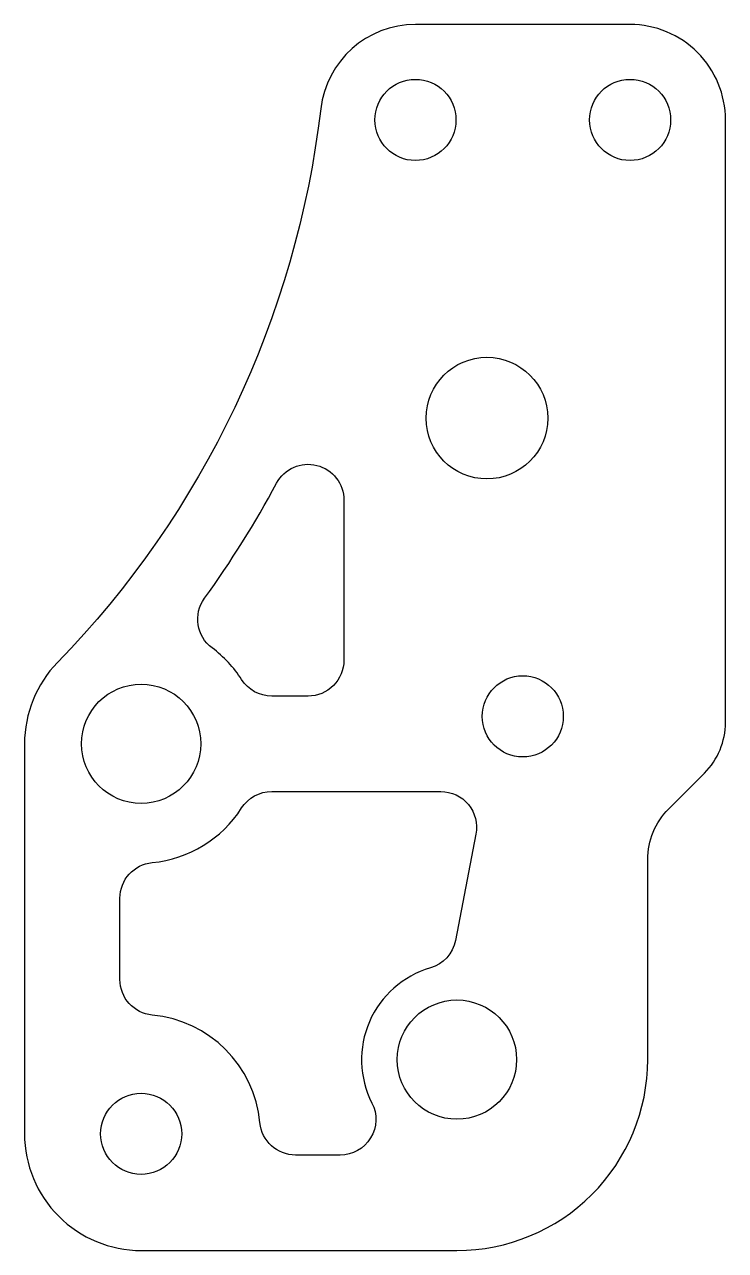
# Model space of a CAD drawing. Header units: millimetres. Extents: x -4.9 to 24.5, y -30.9 to 20.5.
import ezdxf

# ---------------------------------------------------------------- set-up
doc = ezdxf.new("R2010")
doc.units = ezdxf.units.MM
doc.layers.get('0').update_dxf_attribs({"linetype": 'CONTINUOUS'})

msp = doc.modelspace()

# ---------------------------------------------------------------- linework, layer by layer
for points in [[(20.5, 20.5), (11.5, 20.5, 0.380406), (7.527, 16.966, -0.16499), (-3.508, -6.243, 0.195136), (-4.89, -9.65), (-4.89, -26, 0.414214), (0, -30.89), (13.24, -30.89, 0.414214), (21.24, -22.89), (21.24, -14.503, -0.198912), (22.119, -12.381), (23.621, -10.879, 0.198912), (24.5, -8.757), (24.5, 16.5, 0.414214)], [(2.657, -3.552, 0.033145), (5.679, 1.275, -0.779542), (8.5, 0.566), (8.5, -6.15, -0.414214), (7, -7.65), (5.477, -7.65, -0.255924), (4.213, -6.958, 0.091216), (2.979, -5.635, -0.410478)], [(0.469, -14.628, 0.231034), (4.213, -12.342, -0.255924), (5.477, -11.65), (12.563, -11.65, -0.470871), (14.036, -13.433), (13.181, -17.89, -0.281861), (12.125, -19.048, 0.470871), (9.677, -24.708, -0.560232), (8.341, -26.89), (6.471, -26.89, -0.386947), (4.978, -25.531, 0.360171), (0.469, -21.022, -0.386947), (-0.89, -19.529), (-0.89, -16.121, -0.386947)]]:
    msp.add_lwpolyline(points, format="xyb", close=True)
for centre, radius in [((11.5, 16.5), 1.7), ((20.5, 16.5), 1.7), ((14.5, 4), 2.55), ((0, -9.65), 2.5), ((16, -8.5), 1.7), ((13.24, -22.89), 2.5), ((0, -26), 1.7)]:
    msp.add_circle(centre, radius)

doc.saveas('drawing.dxf')
